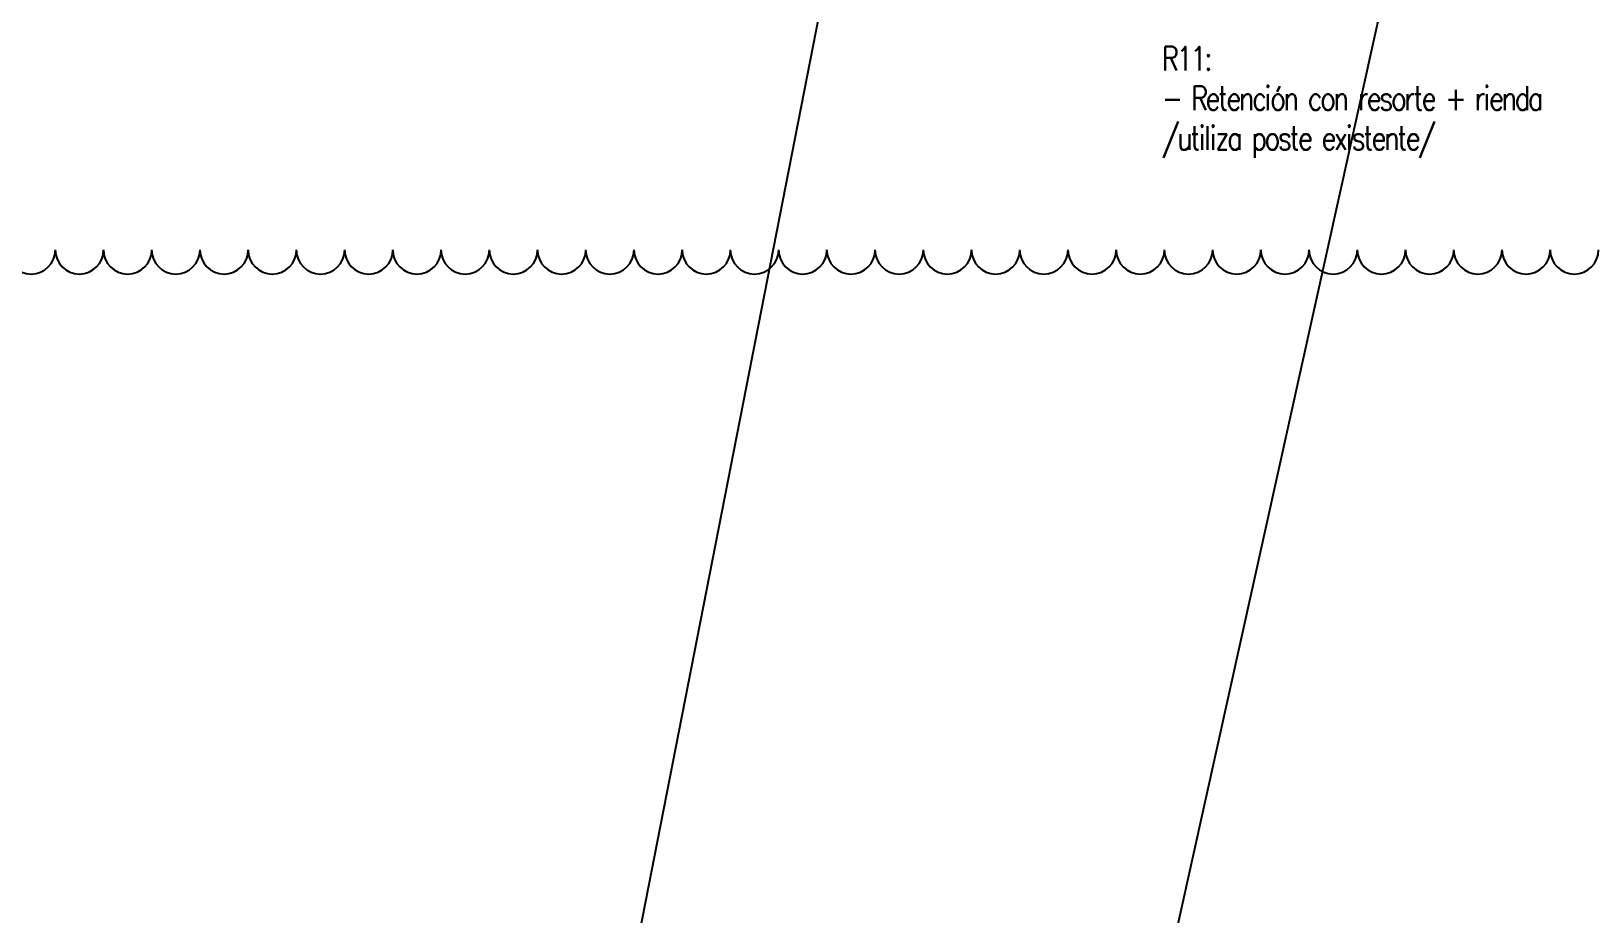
# Model space of a CAD drawing. Header units: millimetres. Extents: x -37020 to 35906, y -101 to 52234.
# Drawn here: x -51 to 13.4, y 276 to 312.4 of the extents above; entities that cross this region are included whole.
import ezdxf

# ---------------------------------------------------------------- set-up
doc = ezdxf.new("R2010")
doc.units = ezdxf.units.MM
doc.layers.add('CATENARIA APAGAR', color=240, linetype='Continuous')
doc.layers.add('R11', color=240, linetype='Continuous')
doc.styles.add('Romans PF', font='romans.shx', dxfattribs={"width": 0.8})

# ---------------------------------------------------------------- blocks, each defined once
blk = doc.blocks.new('*U251')
at = {"layer": 'R11', "color": 0, "linetype": 'ByBlock', "lineweight": -2, "transparency": 16777216}
for centre in [(26.99, -21.793), (28.982, -21.793), (30.973, -21.793), (32.964, -21.793), (34.956, -21.793), (36.947, -21.793), (38.938, -21.793), (40.93, -21.793), (42.921, -21.793), (44.912, -21.793), (46.904, -21.793), (48.895, -21.793), (50.886, -21.793), (52.878, -21.793), (54.869, -21.793), (56.86, -21.793), (58.852, -21.793), (60.843, -21.793), (62.834, -21.793), (64.826, -21.793), (66.817, -21.793), (68.808, -21.793), (70.8, -21.793), (72.791, -21.793), (74.782, -21.793), (76.774, -21.793), (78.765, -21.793), (80.756, -21.793), (82.748, -21.793), (84.739, -21.793), (86.73, -21.793), (88.722, -21.793), (90.713, -21.793)]:
    blk.add_arc(centre, 1, 180, 0, dxfattribs=at)

msp = doc.modelspace()

# ---------------------------------------------------------------- linework, layer by layer
at = {"layer": 'CATENARIA APAGAR', "color": 241, "linetype": 'Continuous', "elevation": -20.7852}
for points in [[(6.4835, 321.1069), (-12.0349, 237.5915)], [(-17.8034, 316.3213), (-29.649, 255.7974)]]:
    msp.add_lwpolyline(points, dxfattribs=at)

# ---------------------------------------------------------------- block references
at = {"layer": 'R11'}
msp.add_blockref('*U251', (-77.9652, 325.1485), dxfattribs=at)

# ---------------------------------------------------------------- texts
at = {"layer": 'R11', "insert": (-4.2826, 311.7431), "char_height": 1.575, "width": 94.500005, "attachment_point": 1, "style": 'Romans PF'}
msp.add_mtext('{\\H0.625x;\\T0.75;R11: \\P- Retención con resorte + rienda\\P/utiliza poste existente/}', dxfattribs=at)

doc.saveas('drawing.dxf')
